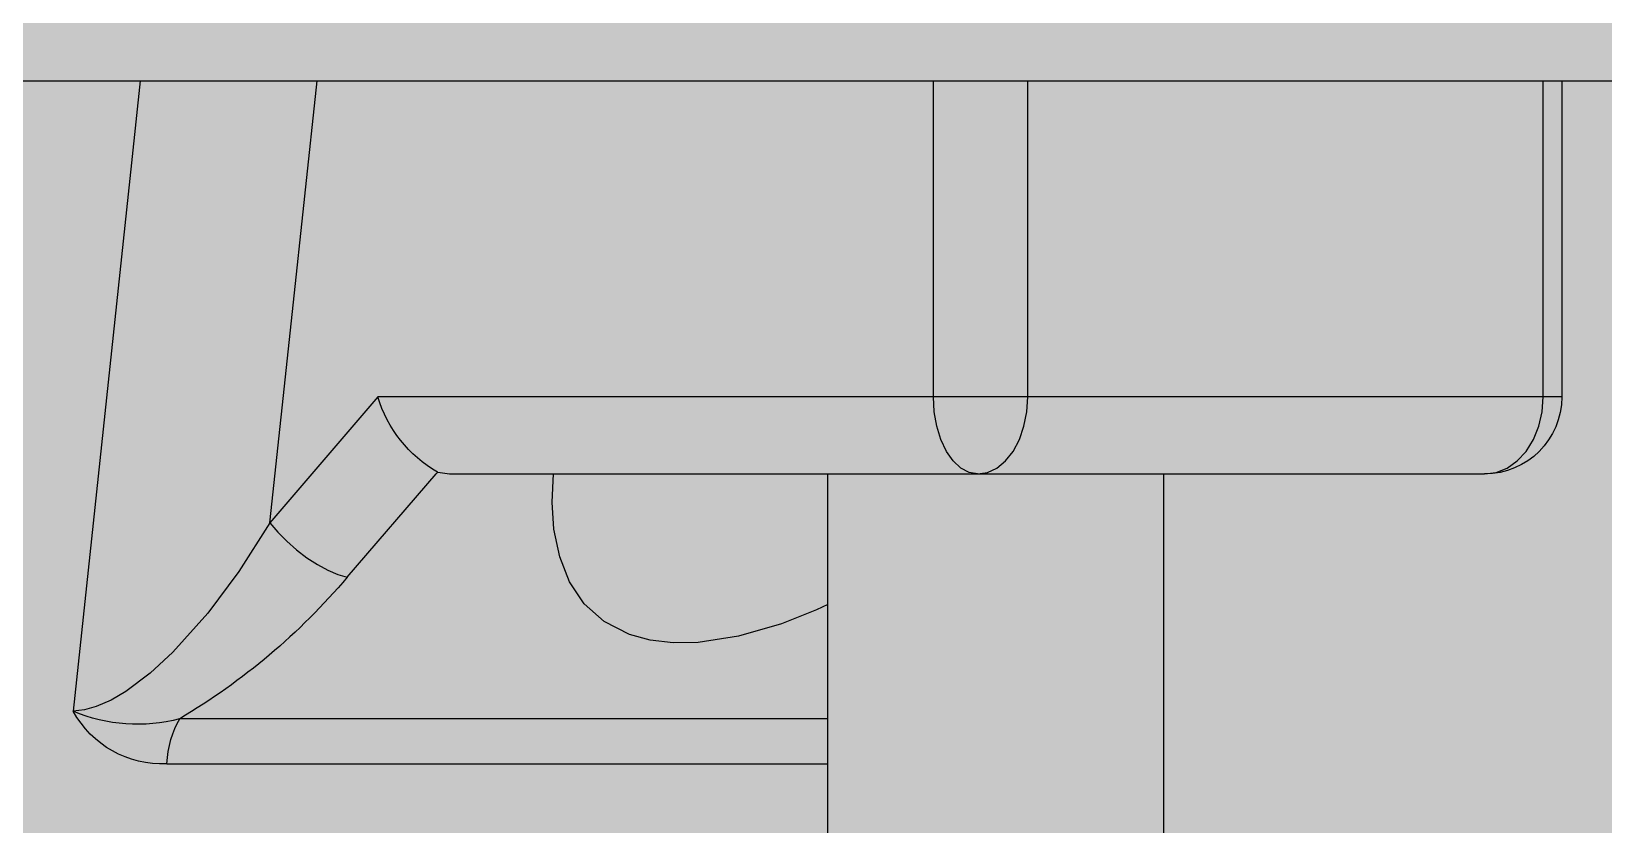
# Model space of a CAD drawing. Header units: millimetres. Extents: x -225363 to 347188, y -782467 to 813415.
# Drawn here: x 27779.51 to 27799.87, y 13021.11 to 13031.38 of the extents above; entities that cross this region are included whole.
import ezdxf

# ---------------------------------------------------------------- set-up
doc = ezdxf.new("R2010")
doc.units = ezdxf.units.MM
doc.layers.add('Xref SCN', color=8, linetype='Continuous', lineweight=0)
pattern_1 = [(197, (-1424125.8, -442865.07), (-126.479246, -237.872866), [95.25, -285.75]), (287, (-1424185.26, -442833.45), (237.872866, -126.479246), [95.25, -285.75])]

# ---------------------------------------------------------------- blocks, each defined once
blk = doc.blocks.new('Xref SCN')
at = {"layer": 'Xref SCN', "ltscale": 3}
h = blk.add_hatch(dxfattribs=at)
h.set_pattern_fill('CROSS', color=256, scale=30, angle=197)
h.set_pattern_definition(pattern_1)
edge = h.paths.add_edge_path()
edge.add_arc((2267.432, -6082.956), 1150, 110.637803, 180.385556)
edge.add_line((1117.459, -6090.695), (1124.354, -7115.455))
edge.add_arc((2274.328, -7107.717), 1150, 180.385556, 270.385556)
edge.add_line((2282.067, -8257.691), (21549.899, -8127.551))
edge.add_arc((21542.165, -6977.573), 1150.004, 270.385346, 360.440176)
edge.add_line((22692.135, -6968.738), (22692.169, -2095.909))
edge.add_arc((21542.203, -2104.748), 1150, 0.440393, 90.385556)
edge.add_line((21534.465, -954.774), (6081.873, -1059.019))
edge.add_arc((6089.609, -2208.997), 1150.004, 90.385414, 160.133168)
edge.add_arc((-23.552, -0.079), 5350, 290.637802, 340.133308, ccw=False)
edge = h.paths.add_edge_path()
edge.add_arc((21542.203, 18280.173), 1150, 0.440336, 104.369873, ccw=False)
edge.add_line((22692.169, 18289.011), (22692.169, 2403.988))
edge.add_arc((21542.203, 2395.15), 1150, -89.614444, 0.440336, ccw=False)
edge.add_line((21549.942, 1245.176), (6067.062, 1140.931))
edge.add_arc((6059.324, 2290.904), 1149.999, 200.637773, 270.385526, ccw=False)
edge.add_arc((-23.552, -0.079), 5350, 20.637803, 28.595288)
edge.add_arc((5234.302, 2862.396), 636.558, 160.1438, 208.307644, ccw=False)
edge.add_arc((7788.188, 2340.315), 3237.895, 44.330723, 166.819666, ccw=False)
edge.add_arc((13743.189, 8157.794), 5087.073, 224.330723, 255.064923)
edge.add_arc((13751.054, 8258.776), 5186.703, 255.268471, 275.82448)
edge.add_arc((13743.189, 8157.794), 5087.073, 276.028027, 352.804013)
edge.add_arc((13366.13, 8136.437), 5458.916, 353.522168, 372.961677)
edge.add_arc((13743.189, 8157.794), 5087.073, 13.679832, 75.726646)
edge.add_arc((16202.127, 17226.115), 4310.077, 184.542852, 253.768772, ccw=False)
edge.add_arc((12055.192, 16895.671), 150, 104.41774, 184.18014, ccw=False)
edge.add_line((12017.844, 17040.947), (21256.796, 19394.194))
h = blk.add_hatch(dxfattribs=at)
h.set_pattern_fill('CROSS', color=256, scale=30, angle=197)
h.set_pattern_definition(pattern_1)
edge = h.paths.add_edge_path()
edge.add_line((10158.252, 16567.292), (1851.339, 14451.443))
edge.add_arc((2136.746, 13337.423), 1150, 104.369873, 180.385556)
edge.add_line((986.773, 13329.684), (1035.387, 6105.34))
edge.add_arc((2185.361, 6113.079), 1150, 180.385556, 250.133309)
edge.add_arc((-23.552, -0.079), 5350, 54.441025, 70.133309, ccw=False)
edge.add_arc((3168.42, 4685.789), 343.181, 256.39429, 333.3422)
edge.add_arc((7788.188, 2340.315), 4837.895, 44.330723, 153.06453, ccw=False)
edge.add_arc((13743.189, 8157.794), 3487.073, 224.330723, 435.878782)
edge.add_arc((16212.731, 17236.67), 5922.692, 187.7158635, 254.1381203, ccw=False)
edge.add_arc((10541.851, 16468.338), 200, 187.63271, 187.71586, ccw=False)
edge.add_arc((10194.952, 16421.85), 150, 7.63271, 104.16209)
edge = h.paths.add_edge_path()
edge.add_arc((-13757.865, 9268.228), 1150, 104.359925, 180.440336)
edge.add_line((-14907.831, 9259.39), (-14907.831, 2149.033))
edge.add_arc((-13757.865, 2157.871), 1150, 180.440336, 270.385556)
edge.add_line((-13750.126, 1007.897), (-6128.957, 1058.86))
edge.add_arc((-6136.702, 2208.823), 1149.989, 270.385913, 340.133666)
edge.add_arc((-23.552, -0.08), 5350.001, 110.637805, 160.133312, ccw=False)
edge.add_arc((-2314.537, 6082.798), 1150, 290.637803, 360.385556)
edge.add_line((-1164.563, 6090.536), (-1205.642, 12195.067))
edge.add_arc((-2355.616, 12187.329), 1150, 0.385556, 104.359925)
edge.add_line((-2640.83, 13301.399), (-14043.079, 10382.298))
edge = h.paths.add_edge_path()
edge.add_line((-13750.103, -8364.83), (-2217.808, -8287.972))
edge.add_arc((-2225.558, -7138.01), 1149.988, 270.386102, 360.386102)
edge.add_line((-1075.596, -7130.26), (-1082.492, -6105.499))
edge.add_arc((-2232.466, -6113.237), 1150, 0.385556, 70.133309)
edge.add_arc((-23.552, -0.079), 5350, 200.637803, 250.133309, ccw=False)
edge.add_arc((-6106.429, -2291.064), 1150, 20.637803, 90.385556)
edge.add_line((-6114.167, -1141.09), (-13765.593, -1192.053))
edge.add_arc((-13757.843, -2342.015), 1149.988, 90.386136, 180.440991)
edge.add_line((-14907.797, -2350.866), (-14907.831, -7223.695))
edge.add_arc((-13757.865, -7214.856), 1150, 180.440393, 270.385556)
edge.add_arc((-13747.771, -8714.815), 349.993, 90.38185, 90.38556, ccw=False)
blk = doc.blocks.new('MB bom')
at = {"color": 8, "linetype": 'Continuous'}
for p, q in [((-199022.75, 638604.291), (-199022.75, 638721.161)), ((-199022.75, 638604.291), (-199022.75, 638694.727)), ((-199026.851, 638683.773), (-199026.851, 638683.533)), ((-199022.75, 638683.773), (-199026.851, 638683.773)), ((-199027.406, 638683.405), (-199027.233, 638683.475)), ((-199027.233, 638683.475), (-199027.046, 638683.518)), ((-199027.046, 638683.518), (-199026.851, 638683.533)), ((-199026.851, 638683.533), (-199022.75, 638683.533)), ((-199026.851, 638683.533), (-199026.851, 638676.848)), ((-199027.682, 638683.195), (-199027.558, 638683.31)), ((-199027.558, 638683.31), (-199027.406, 638683.405)), ((-199027.832, 638682.921), (-199027.775, 638683.064)), ((-199027.775, 638683.064), (-199027.682, 638683.195)), ((-199027.851, 638682.773), (-199027.832, 638682.921)), ((-199027.851, 638676.198), (-199027.851, 638682.773)), ((-199027.851, 638678.607), (-199036.39, 638678.607)), ((-199027.558, 638676.658), (-199027.406, 638676.739)), ((-199027.406, 638676.739), (-199027.233, 638676.799)), ((-199027.233, 638676.799), (-199027.046, 638676.836)), ((-199027.046, 638676.836), (-199026.851, 638676.848)), ((-199026.851, 638676.848), (-199022.75, 638676.848)), ((-199026.851, 638676.848), (-199026.851, 638675.625)), ((-199027.775, 638676.447), (-199027.682, 638676.559)), ((-199027.682, 638676.559), (-199027.558, 638676.658)), ((-199027.851, 638676.198), (-199027.832, 638676.325)), ((-199027.832, 638676.325), (-199027.775, 638676.447)), ((-199027.851, 638676.198), (-199027.832, 638676.086)), ((-199027.851, 638669.348), (-199027.851, 638676.198)), ((-199027.832, 638676.086), (-199027.775, 638675.979)), ((-199027.775, 638675.979), (-199027.682, 638675.88)), ((-199027.682, 638675.88), (-199027.558, 638675.793)), ((-199027.558, 638675.793), (-199027.406, 638675.721)), ((-199027.406, 638675.721), (-199027.233, 638675.668)), ((-199027.233, 638675.668), (-199027.046, 638675.636)), ((-199027.046, 638675.636), (-199026.851, 638675.625)), ((-199026.851, 638675.625), (-199026.851, 638668.42)), ((-199026.851, 638675.625), (-199022.75, 638675.625)), ((-199036.74, 638674.257), (-199027.851, 638674.257)), ((-199031.612, 638665.682), (-199031.612, 638674.257)), ((-199031.027, 638674.257), (-199031.027, 638665.85)), ((-199029.614, 638674.11), (-199029.794, 638673.656)), ((-199029.544, 638674.257), (-199029.614, 638674.11)), ((-199029.794, 638673.656), (-199029.957, 638673.098)), ((-199029.957, 638673.098), (-199030.038, 638672.572)), ((-199030.038, 638672.572), (-199030.043, 638672.248)), ((-199030.043, 638672.248), (-199030.008, 638671.95)), ((-199030.008, 638671.95), (-199029.935, 638671.683)), ((-199029.935, 638671.683), (-199029.766, 638671.356)), ((-199029.766, 638671.356), (-199029.534, 638671.097)), ((-199029.534, 638671.097), (-199029.251, 638670.907)), ((-199029.251, 638670.907), (-199028.926, 638670.778)), ((-199028.926, 638670.778), (-199028.568, 638670.704)), ((-199028.568, 638670.704), (-199028.218, 638670.682)), ((-199028.218, 638670.682), (-199027.851, 638670.699)), ((-199029.191, 638668.022), (-199027.851, 638669.177)), ((-199027.829, 638669.196), (-199027.851, 638669.348)), ((-199027.851, 638669.177), (-199027.829, 638669.196)), ((-199026.851, 638668.42), (-199028.484, 638667.019)), ((-199029.155, 638667.901), (-199029.191, 638668.022)), ((-199029.1, 638667.771), (-199029.155, 638667.901)), ((-199029.027, 638667.636), (-199029.1, 638667.771)), ((-199028.938, 638667.5), (-199029.027, 638667.636)), ((-199025.742, 638667.313), (-199022.75, 638667.635)), ((-199028.837, 638667.367), (-199028.938, 638667.5)), ((-199028.725, 638667.239), (-199028.837, 638667.367)), ((-199028.606, 638667.122), (-199028.725, 638667.239)), ((-199028.484, 638667.019), (-199025.742, 638667.313)), ((-199028.484, 638667.019), (-199029.117, 638666.615)), ((-199028.484, 638667.019), (-199028.606, 638667.122)), ((-199029.117, 638666.615), (-199029.655, 638666.215)), ((-199029.655, 638666.215), (-199030.163, 638665.762)), ((-199031.45, 638665.702), (-199031.372, 638665.718)), ((-199031.372, 638665.718), (-199031.296, 638665.737)), ((-199031.296, 638665.737), (-199031.223, 638665.76)), ((-199031.223, 638665.76), (-199031.154, 638665.787)), ((-199031.154, 638665.787), (-199031.088, 638665.817)), ((-199031.088, 638665.817), (-199031.027, 638665.85)), ((-199030.163, 638665.762), (-199030.435, 638665.468)), ((-199031.612, 638665.682), (-199031.531, 638665.69)), ((-199031.531, 638665.69), (-199031.45, 638665.702)), ((-199030.435, 638665.468), (-199030.674, 638665.15)), ((-199022.75, 638665.337), (-199023.817, 638665.224)), ((-199023.817, 638665.224), (-199030.929, 638664.47)), ((-199030.674, 638665.15), (-199030.784, 638664.961)), ((-199030.784, 638664.961), (-199030.869, 638664.766)), ((-199030.869, 638664.766), (-199030.911, 638664.616)), ((-199030.911, 638664.616), (-199030.929, 638664.47))]:
    blk.add_line(p, q, dxfattribs=at)
for centre, radius, start, end in [((-199026.851, 638682.773), 1, 90, 180), ((-199026.362, 638670.04), 1.693, 209.9216, 253.2196), ((-199023.616, 638661.45), 8.619, 130.3081, 149.3047), ((-199028.969, 638665.303), 2.13, 165.1309, 203.0204), ((-199030.301, 638665.623), 1.313, 177.4118, 241.4322)]:
    blk.add_arc(centre, radius, start, end, dxfattribs=at)
blk = doc.blocks.new('PMBCB')
h = blk.add_hatch()
h.set_pattern_fill('BTCT2', color=8, scale=30, pattern_type=2)
h.set_pattern_definition([(50, (-27194.2, -11189.96), (215.17805, -18.8256), [22.5, -247.5]), (355, (-27194.2, -11189.96), (-41.6254, 225.6576), [18, -198]), (100.4514, (-27176.26, -11191.53), (173.5528, 206.8319), [19.122, -210.3426]), (46.1842, (-27194.2, -11129.96), (320.1723, -49.6557), [33.75, -371.25]), (96.6356, (-27167.5, -11134.1), (280.3988, 292.2354), [28.683, -315.514]), (351.1842, (-27194.2, -11129.96), (280.3986, 292.2356), [27, -297]), (21, (-27164.2, -11144.96), (179.0721, -120.7857), [22.5, -247.5]), (326, (-27164.2, -11144.96), (72.9946, 217.545), [18, -198]), (71.4514, (-27149.27, -11155.03), (252.0668, 96.7591), [19.122, -210.3426]), (37.5, (-27194.194, -11189.96), (3.64796, 99.86816), [0, -195.6, 0, -201, 0, -198.75]), (7.5, (-27194.19, -11189.96), (78.92086, 118.3235), [0, -114.6, 0, -191.1, 0, -75.75]), (327.5, (-27261.094, -11189.96), (160.14673, -6.76646), [0, -75, 0, -234, 0, -310.5]), (317.5, (-27291.1, -11189.96), (174.95585, 30.0315), [0, -97.5, 0, -155.4, 0, -220.5]), (45, (-27194.19, -11189.96), (-63.6396, 63.6396), []), (45, (-27194.19, -11168.96), (-63.6396, 63.6396), [])])
h.paths.add_polyline_path([(6600, 2700), (-2900, 2700), (-2900, -200), (6600, -200)])
h.paths.add_polyline_path([(5000, 2500), (5000, 0), (0, 0), (0, 2500)], flags=16)
h.paths.add_polyline_path([(5200, 2500), (6400, 2500), (6400, 0), (5200, 0)], flags=16)
h.paths.add_polyline_path([(-200, 2500), (-200, 0), (-2700, 0), (-2700, 2500)], flags=16)
h.paths.add_polyline_path([(5350.968, 389.341), (6075.73, 389.341), (6075.73, 539.341), (5350.968, 539.341)], flags=0)
h.paths.add_polyline_path([(5451.738, 547.351), (5986.024, 547.351), (5986.024, 775.923), (5451.738, 775.923)], flags=0)
h.paths.add_polyline_path([(4155.052, 389.341), (4879.814, 389.341), (4879.814, 539.341), (4155.052, 539.341)], flags=0)
h.paths.add_polyline_path([(4255.822, 547.351), (4790.108, 547.351), (4790.108, 775.923), (4255.822, 775.923)], flags=0)
h.paths.add_polyline_path([(-1032.124, 389.341), (-307.362, 389.341), (-307.362, 539.341), (-1032.124, 539.341)], flags=0)
h.paths.add_polyline_path([(-931.354, 547.351), (-397.069, 547.351), (-397.069, 775.923), (-931.354, 775.923)], flags=0)
at = {"color": 8, "xscale": -0.998699011935332, "yscale": 0.998699011935332, "zscale": 0.998699011935332, "rotation": 270}
blk.add_blockref('MB bom', (-637462.743, 200790.955), dxfattribs=at)

msp = doc.modelspace()

# ---------------------------------------------------------------- block references
msp.add_blockref('Xref SCN', (18946.531, 15698.977))

# ---------------------------------------------------------------- next in the draw order: block references
msp.add_blockref('PMBCB', (27409.218, 11003.611))

doc.saveas('drawing.dxf')
